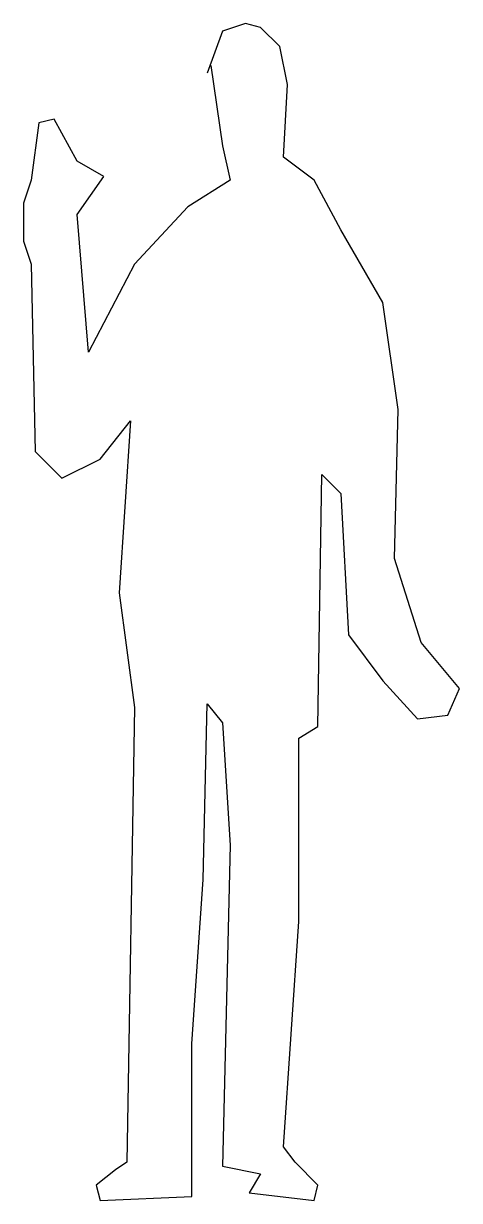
# Model space of a CAD drawing. Extents: x -2849 to -2215, y 18454 to 20167.
import ezdxf

# ---------------------------------------------------------------- set-up
doc = ezdxf.new("R2010")
doc.units = 0
doc.header["$LTSCALE"] = 1270
doc.header["$MEASUREMENT"] = 0
doc.layers.get('0').update_dxf_attribs({"linetype": 'CONTINUOUS'})

msp = doc.modelspace()

# ---------------------------------------------------------------- linework, layer by layer
at = {"linetype": 'CONTINUOUS'}
for p, q in [((-2559.7, 20155.4), (-2581.9, 20094.3)), ((-2526.3, 20166.5), (-2559.7, 20155.4)), ((-2504.1, 20161), (-2526.3, 20166.5)), ((-2476.3, 20133.2), (-2504.1, 20161)), ((-2465.2, 20077.6), (-2476.3, 20133.2)), ((-2576.4, 20105.4), (-2559.7, 19988.6)), ((-2470.7, 19972), (-2465.2, 20077.6)), ((-2826.5, 20022), (-2837.6, 19938.6)), ((-2804.3, 20027.5), (-2826.5, 20022)), ((-2770.9, 19966.4), (-2804.3, 20027.5)), ((-2559.7, 19988.6), (-2548.6, 19938.6)), ((-2732, 19944.2), (-2770.9, 19966.4)), ((-2426.3, 19938.6), (-2470.7, 19972)), ((-2837.6, 19938.6), (-2848.8, 19905.2)), ((-2770.9, 19888.6), (-2732, 19944.2)), ((-2548.6, 19938.6), (-2609.7, 19899.7)), ((-2387.4, 19866.3), (-2426.3, 19938.6)), ((-2848.8, 19905.2), (-2848.8, 19849.7)), ((-2609.7, 19899.7), (-2687.5, 19816.3)), ((-2754.3, 19688.4), (-2770.9, 19888.6)), ((-2326.2, 19760.7), (-2387.4, 19866.3)), ((-2848.8, 19849.7), (-2837.6, 19816.3)), ((-2837.6, 19816.3), (-2832.1, 19543.9)), ((-2687.5, 19816.3), (-2754.3, 19688.4)), ((-2304, 19605.1), (-2326.2, 19760.7)), ((-2309.5, 19388.2), (-2304, 19605.1)), ((-2737.6, 19532.8), (-2693.1, 19588.4)), ((-2693.1, 19588.4), (-2709.8, 19338.2)), ((-2832.1, 19543.9), (-2793.2, 19505)), ((-2793.2, 19505), (-2737.6, 19532.8)), ((-2420.7, 19143.6), (-2415.1, 19510.5)), ((-2415.1, 19510.5), (-2387.4, 19482.7)), ((-2387.4, 19482.7), (-2376.2, 19277.1)), ((-2270.6, 19265.9), (-2309.5, 19388.2)), ((-2709.8, 19338.2), (-2687.5, 19171.4)), ((-2376.2, 19277.1), (-2326.2, 19210.3)), ((-2215, 19199.2), (-2270.6, 19265.9)), ((-2326.2, 19210.3), (-2276.2, 19154.8)), ((-2231.7, 19160.3), (-2215, 19199.2)), ((-2587.5, 18921.3), (-2581.9, 19177)), ((-2581.9, 19177), (-2559.7, 19149.2)), ((-2687.5, 19171.4), (-2698.7, 18509.9)), ((-2276.2, 19154.8), (-2231.7, 19160.3)), ((-2559.7, 19149.2), (-2548.6, 18971.3)), ((-2448.5, 19127), (-2420.7, 19143.6)), ((-2448.5, 18860.1), (-2448.5, 19127)), ((-2548.6, 18971.3), (-2559.7, 18504.3)), ((-2604.2, 18682.2), (-2587.5, 18921.3)), ((-2470.7, 18532.1), (-2448.5, 18860.1)), ((-2604.2, 18459.9), (-2604.2, 18682.2)), ((-2454.1, 18509.9), (-2470.7, 18532.1)), ((-2698.7, 18509.9), (-2715.3, 18498.8)), ((-2420.7, 18476.5), (-2454.1, 18509.9)), ((-2715.3, 18498.8), (-2743.1, 18476.5)), ((-2559.7, 18504.3), (-2504.1, 18493.2)), ((-2504.1, 18493.2), (-2520.8, 18465.4)), ((-2743.1, 18476.5), (-2737.6, 18454.3)), ((-2426.3, 18454.3), (-2420.7, 18476.5)), ((-2737.6, 18454.3), (-2604.2, 18459.9)), ((-2520.8, 18465.4), (-2426.3, 18454.3))]:
    msp.add_line(p, q, dxfattribs=at)

doc.saveas('drawing.dxf')
